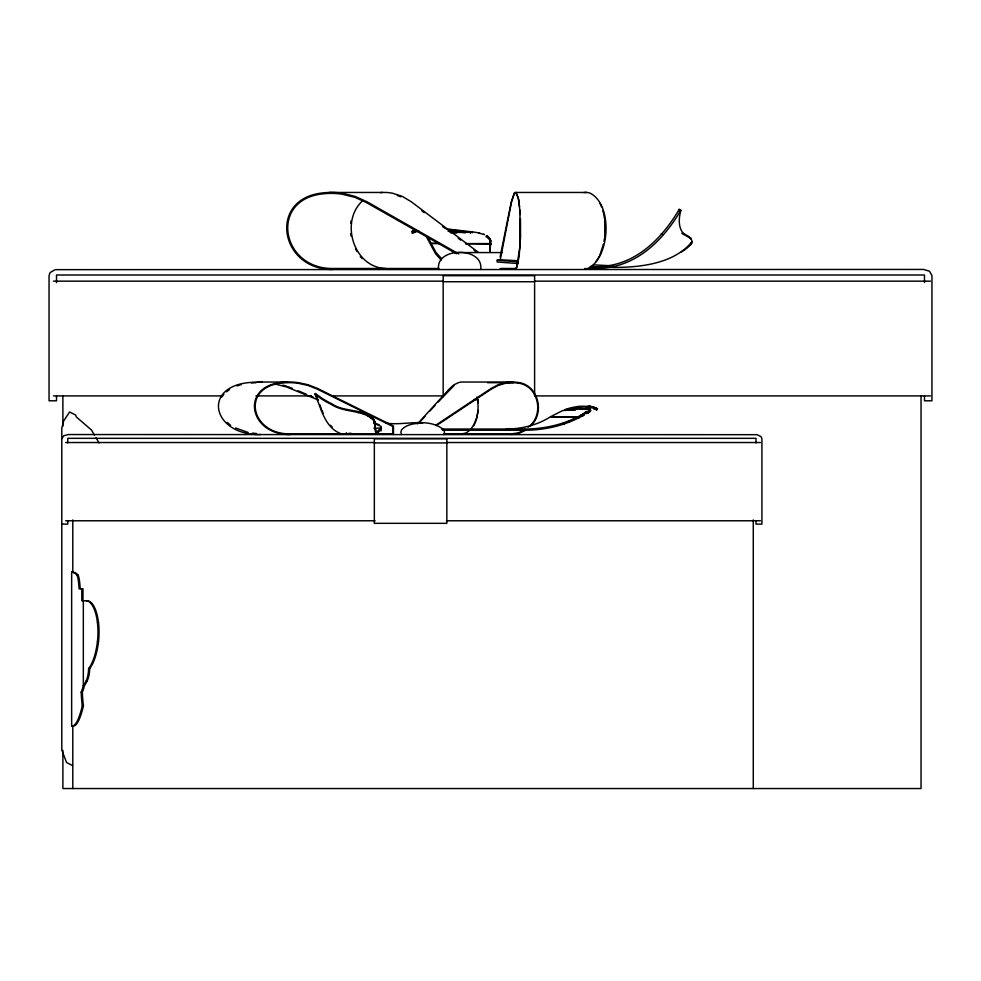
<?xml version="1.0" encoding="UTF-8"?>
<svg xmlns="http://www.w3.org/2000/svg" width="981" height="981" viewBox="0 0 981 981"><rect width="100%" height="100%" fill="white"/><g stroke="black" fill="none" stroke-linecap="round" stroke-linejoin="round"><path stroke-width="1.47" d="M489.997 248.009L490.463 239.867L486.932 236.041L488.06 236.654L487.214 236.065L486.968 236.85M465.546 243.705L490.721 244.024L490.426 244.612L490.463 239.867L490.439 242.589L490.095 241.277M583.462 413.957L585.216 413.026C587.729 415.552 584.713 410.806 583.462 413.957L584.357 414.926L579.17 417.599L550.684 416.68L562.714 410.561L575.553 409.776L564.7 409.764L566.957 409.016L589.949 409.322L590.611 410.781L587.251 413.344L586.43 412.339L577.772 416.9L550.329 416.888C537.257 425.129 521.708 428.979 506.319 429.04M589.471 406.232C591.715 405.484 591.371 408.55 589.422 407.422L589.471 406.232L586.356 407.213L589.973 410.033L588.98 408.819M517.76 260.725L502.628 259.904L497.232 260.247L497.134 261.988L518.287 263.558M567.214 408.93L569.765 408.108L586.981 408.108L589.274 407.422L589.36 406.232M604.811 236.838L604.725 220.296M478.274 410.377L476.423 419.66L473.786 425.815M472.315 232.804L472.401 231.896L446.048 228.88M450.144 229.37L449.972 231.05L465.337 232.877M489.887 249.039L489.666 251.099L490.721 244.024L490.316 245.373M489.703 252.313L490.01 249.615M455.503 231.737L455.699 230.094M470.475 233.331L470.721 231.724M373.896 428.231L380.751 428.035L380.861 429.212C372.633 440.837 376.336 423.314 373.859 419.488C363.007 408.035 344.576 412.682 331.872 403.816A66.218 42.146 15.1 0 1 321.523 397.979L315.428 393.553L314.987 394.227C321.081 407.9 324.76 427.961 340.983 433.651A139.67 42.281 86.7 0 0 346.501 433.896L350.855 433.161M350.695 223.104L351.124 220.823M603.364 244.195L600.016 254.717M603.94 241.252L604.517 238.309M374.914 428.771L374.901 426.073M500.102 256.973L511.309 201.792L514.167 193.257A120.589 10.877 90 0 1 516.447 192.95L518.79 199.781L520.151 214.532M61.828 438.728L63.753 435.76L68.388 434.534L757.062 434.681L761.035 436.631L761.918 438.728L761.918 524.112L755.995 524.112L755.995 521.046M486.098 237.059L486.417 235.538M480.678 269.444C484.099 246.636 435.196 246.636 438.617 269.444M691.029 243.852L691.863 241.902L689.876 245.434C700.716 237.414 666.896 226.881 690.538 237.954M81.815 588.796L81.815 600.764L87.162 600.764A31.024 11.87 -90 0 1 98.492 622.518A32.128 12.287 -90 0 1 98.492 641.709A44.721 17.118 90 0 1 89.7 668.49A17.18 6.573 -90 0 1 87.002 681.268A69.688 26.671 90 0 1 84.991 684.75L84.354 685.805A69.688 9.087 -90 0 1 82.33 692.145A32.581 4.255 -90 0 0 83.434 705.903A165.801 21.631 90 0 1 73.072 726.136L71.65 726.038L71.65 572.23L72.79 572.23A294.435 38.418 -90 0 1 77.818 574.768A23.09 3.017 -90 0 1 80.209 588.796M487.986 238.371L488.317 236.887L490.255 239.266L489.887 240.688M488.992 239.352L489.347 237.893M678.717 211.553L679.244 209.345L680.863 210.339C678.791 218.027 677.883 227.629 683.769 233.919M490.402 242.16L490.782 240.762M374.693 427.127L374.693 422.652M374.411 423.633L374.681 422.186M490.426 244.612L490.819 243.263M443.78 434.534L444.528 432.167L443.78 429.801C427.974 416.618 404.123 426.208 385.766 423.032M588.392 409.604C586.491 410.083 586.43 404.92 586.871 408.059M374.399 423.154L374.399 420.579M489.065 237.978L490.255 239.266M374.092 421.511L373.05 418.384M314.987 394.227L321.081 398.666A66.218 42.146 15.1 0 0 331.431 404.491C343.706 412.51 359.831 409.739 371.627 418.164L371.983 417.305L368.5 414.951L368.108 415.76L372.719 419.267M371.627 418.164L368.721 416.067L369.101 415.257M366.931 415.147L367.323 414.35M364.944 414.313L365.349 413.541M362.798 413.626L363.215 412.866M360.542 413.062L360.947 412.327M358.188 412.67L358.605 411.934M594.204 408.991L595.774 407.912L597.466 408.746L596.804 409.825L594.204 408.991L595.774 407.912M590.329 266.44C622.481 268.659 669.3 269.211 691.863 241.902M596.056 261.633L599.55 255.98M321.486 410.867L321.927 410.193L323.154 413.148M346.465 410.217L346.906 409.543M346.784 410.303L347.225 409.629M530.746 425.815C545.461 412.339 537.833 383.841 517.232 382.369A112.778 64.354 -90 0 0 505.656 382.59L498.189 384.736L491.223 388.402L435.834 425.202M471.003 428.832C477.857 420.003 479.476 407.814 476.913 397.084M590.844 267.028A148.229 118.112 85.6 0 0 602.739 266.415C637.405 263.558 662.408 237.831 679.244 209.345M584.774 268.512A151.577 120.773 85.6 0 0 603.033 268.144C638.41 265.115 663.548 239.45 680.863 210.339M221.731 397.084L223.864 394.337M412.081 231.626L413.136 230.412L415.098 230.412L415.466 231.994L412.339 233.208L412.081 231.626L415.098 230.412M412.339 233.208L413.406 231.994L415.466 231.994M417.575 423.817L449.862 388.402L454.068 384.736L458.593 382.59A114.017 39.166 -90 0 1 463.265 382.038L513.37 382.038M420.935 420.898L424.957 416.484M429.972 410.978L434.988 405.472M438.004 402.173L454.191 385.337M515.295 269.444L516.693 267.96L519.121 256.666L520.531 237.108L520.457 218.53M375.085 427.679L376.679 432.167L380.751 428.035M362.896 200.553C339.561 221.056 353.368 267.224 385.361 268.487M479.967 233.441L478.949 233.122L484.43 234.569L483.645 234.287M686.369 248.708L689.569 245.753M528.097 427.213C545.093 415.294 538.483 384.466 517.159 383.019A111.098 63.385 -90 0 0 505.755 383.228L498.397 385.337L491.53 388.966L436.422 425.57M470.169 429.985L466.245 432.891L462.026 433.884M226.513 391.799L229.615 389.531M681.427 251.933L685.425 249.382M587.987 411.419L588.759 412.449L587.545 413.185L589.679 411.799C587.386 408.268 592.266 411.762 589.949 409.322M585.216 413.026L587.227 411.75L586.724 412.167L588.269 412.731M582.444 415.932L583.572 415.331L582.653 414.374L580.568 415.441L581.843 416.226L582.444 415.932L581.512 414.975M442.394 430.23L524.676 430.23C543.462 430.169 562.395 426.195 579.17 417.599L578.189 416.68M524.774 429.985L518.299 432.891L511.322 433.884L444.185 433.884M525.068 430.549L518.459 433.516L511.371 434.534M587.153 406.477L587.349 407.679M441.548 429.04L524.676 429.04C542.751 428.979 560.924 425.239 577.171 417.207L578.152 418.127M73.17 725.56L71.932 726.136A165.801 21.631 90 0 0 82.294 705.903A32.581 4.255 90 0 1 81.19 692.145A69.688 9.087 -90 0 0 83.213 685.805L84.391 685.658M236.985 385.913L241.13 384.638M585.203 269.444C609.839 262.307 614.253 204.514 589.642 192.95A121.166 41.729 -90 0 0 583.793 192.57M418.838 231.026L416.398 231.675L416.189 230.032M422.688 423.032C415.38 423.4 406.784 423.951 401.597 429.801L400.849 432.167L401.597 434.534M506.319 430.23L508.783 430.156M448.44 230.719L460.408 230.682M329.089 192.46L382.713 192.46M515.687 192.46L586.724 192.46M449.568 231.884L470.328 231.884L447.998 230.989M451.358 232.031L473.798 232.043L479.55 233.037M439.218 243.57L431.186 243.57L435.907 252.313L441.327 258.383M465.57 243.582L490.782 243.582M459.648 252.571L502.444 252.571M438.826 268.487L332.608 268.487C280.922 268.831 269.101 199.56 322.614 193.895A121.877 93.992 -90 0 1 342.148 194.201L354.766 197.304L366.526 202.613L456.484 253.748M500.212 268.487L515.283 268.487L516.668 267.028L519.881 247.151L519.979 209.995M53.477 281.155L443.375 281.155M534.473 281.155L930.454 281.155M443.167 281.731L534.608 281.731M257.402 382.038L287.592 382.038M487.545 382.688L513.357 382.688M53.477 395.907L221.853 395.907M255.967 395.907L311.382 395.907M332.608 395.907L443.375 395.907M534.473 395.907L930.454 395.907M473.639 399.635L478.213 399.635M586.086 407.544L590.562 407.544L590.795 406.379L586.393 406.379A66.45 54.58 -90 0 0 577.846 406.477L571.334 407.704L588.379 408.918M585.485 411.615L589.888 411.615L589.164 410.561L589.728 411.762L586.773 411.762M283.509 433.884L392.694 433.884L392.694 426.392L316.949 388.966L307.727 385.337L297.832 383.228A110.044 84.795 -90 0 0 282.503 383.019C240.578 386.551 249.996 434.558 290.339 433.884M65.641 442.529L374.767 442.529M446.698 442.529L760.434 442.529M374.337 442.921L446.846 442.921M65.641 520.776L375.073 520.776M446.441 520.776L760.434 520.776M61.828 524.112L67.763 524.112L67.763 521.046M73.33 572.512A294.435 38.418 90 0 0 71.65 572.23A294.435 38.418 -90 0 1 76.677 574.768L77.818 574.768M86.095 600.764A31.024 11.87 90 0 1 97.426 622.518L98.492 622.518M83.324 600.764L83.324 685.658L83.925 684.75A69.688 26.671 90 0 0 85.948 681.268A17.18 6.573 -90 0 0 88.633 668.49A44.721 17.118 90 0 0 97.426 641.709L98.492 641.709M88.633 668.49L89.7 668.49M85.948 681.268L87.002 681.268M81.19 692.145L82.33 692.145M82.294 705.903L83.434 705.903M450.892 232.387L460.972 232.399M583.18 409.273L587.656 409.273M438.593 243.362L431.051 243.263L427.839 236.887M613.015 265.851L593.468 264.858M450.475 232.718L456.594 232.963M497.232 260.247L518.385 261.817M252.362 433.136L256.507 433.516M260.578 434.534C212.117 435.576 200.909 385.692 251.295 382.369A111.184 101.068 -90 0 1 261.988 382.05M290.29 434.534C248.941 435.172 239.56 385.987 282.405 382.369A111.711 86.083 90 0 1 297.966 382.59L308.009 384.736L317.354 388.402L393.491 426.036L393.491 434.534M332.534 269.444C279.585 269.714 267.788 198.751 322.479 192.95A123.729 95.415 90 0 1 342.32 193.257L355.122 196.408L367.041 201.792L458.801 253.956M275.354 384.086L286.648 386.968L318.42 400.076M248.144 432.474L235.612 427.998M282.835 385.141L287.065 386.379M594.866 407.912L597.466 408.746M288.402 386.894L292.436 388.402M397.366 195.464L400.886 196.85M298.028 390.757L306.428 394.276M310.634 396.042L313.43 397.219M375.036 423.093L379.242 424.859M374.129 423.473L381.094 426.392L381.094 430.892M595.148 408.991L596.804 409.825M577.772 416.9L579.17 417.599M368.721 416.067L368.108 415.76L370.303 417.084L370.671 416.251L368.5 414.951L371.983 417.305M72.569 765.597L66.549 762.47L61.791 750.036L61.791 428.108L63.716 420.874L69.639 411.946L75.66 415.073L76.42 417.035L91.478 430.034L94.519 435.184M661.255 233.748L662.862 234.741M687.767 236.298L689.312 237.377M689.005 236.862L691.421 238.775M586.994 408.795L586.528 407.704M478.372 252.375L411.309 201.792L402.333 196.408L392.682 193.257A122.355 71.503 -90 0 0 380.223 192.632M421.842 210.854L424.27 212.681M442.456 226.403L444.884 228.23M458.225 238.297L460.653 240.124M473.995 250.192L476.423 252.019M590.587 410.414L589.63 409.028M227.224 422.345L230.596 425.362M441.156 260.051L435.601 253.858L426.024 236.029M360.285 256.666L362.369 258.641M330.499 425.227L332.167 427.029M568.551 421.021L569.385 422.026M563.474 422.86L564.198 423.915M355.453 248.916L357.059 251.504M96.04 437.759L99.081 442.921M689.901 237.66L690.44 238.665M600.016 203.447L601.512 206.783M586.417 407.434L586.896 408.599M315.428 393.553L318.138 400.493M319.757 404.65L321.388 408.807M586.356 407.213L586.773 408.354M602.775 210.498L603.462 213.184M603.793 214.532L604.566 218.812M413.136 230.412L413.406 231.994M350.634 233.625L350.953 235.943M477.87 399.819L478.274 402.933M519.55 206.783L518.238 198.15L516.435 193.895A118.787 10.717 90 0 0 514.179 194.201L511.371 202.613L500.212 260.247M376.949 432.032L377.06 433.222M346.391 432.719L346.501 433.896M452.744 229.701L452.891 231.406M588.159 406.257L588.244 407.446M924.482 282.577L924.482 274.999L56.518 274.999L56.518 282.577M924.482 396.238L924.482 400.788L931.95 400.788L931.95 275.587L929.534 271.247L923.685 269.444L55.181 269.652L50.154 272.522L49.05 275.587L49.05 400.788L56.518 400.788L56.518 396.238M921.049 395.662L921.049 788.54L62.882 788.54L62.882 750.318M755.995 442.921L755.995 438.323L67.763 438.323L67.763 442.921M753.273 519.93L753.273 788.54M534.608 395.073L534.608 275.686L443.167 275.686L443.167 396.594M524.676 429.04L524.676 430.23M82.968 600.764L82.968 588.796L79.069 588.796A23.09 3.017 -90 0 0 76.677 574.768M72.79 519.93L72.79 571.813M72.79 725.965L72.79 788.54M62.882 395.662L62.882 426.232M251.418 383.019A109.529 99.559 -90 0 1 255.931 382.725M97.426 622.518A32.128 12.287 -90 0 1 97.426 641.709M593.015 406.894L591.997 407.863L593.015 406.894M374.668 421.634L374.374 422.59L374.08 419.929L374.668 421.634M373.859 419.488L373.528 420.395L371.848 418.384L372.191 417.514L373.859 419.488M594.032 407.225L593.542 408.341L594.645 408.783L595.148 407.655L594.032 407.225M446.846 438.801L374.337 438.801L374.337 523.327L446.846 523.327L446.846 438.801"/></g></svg>
